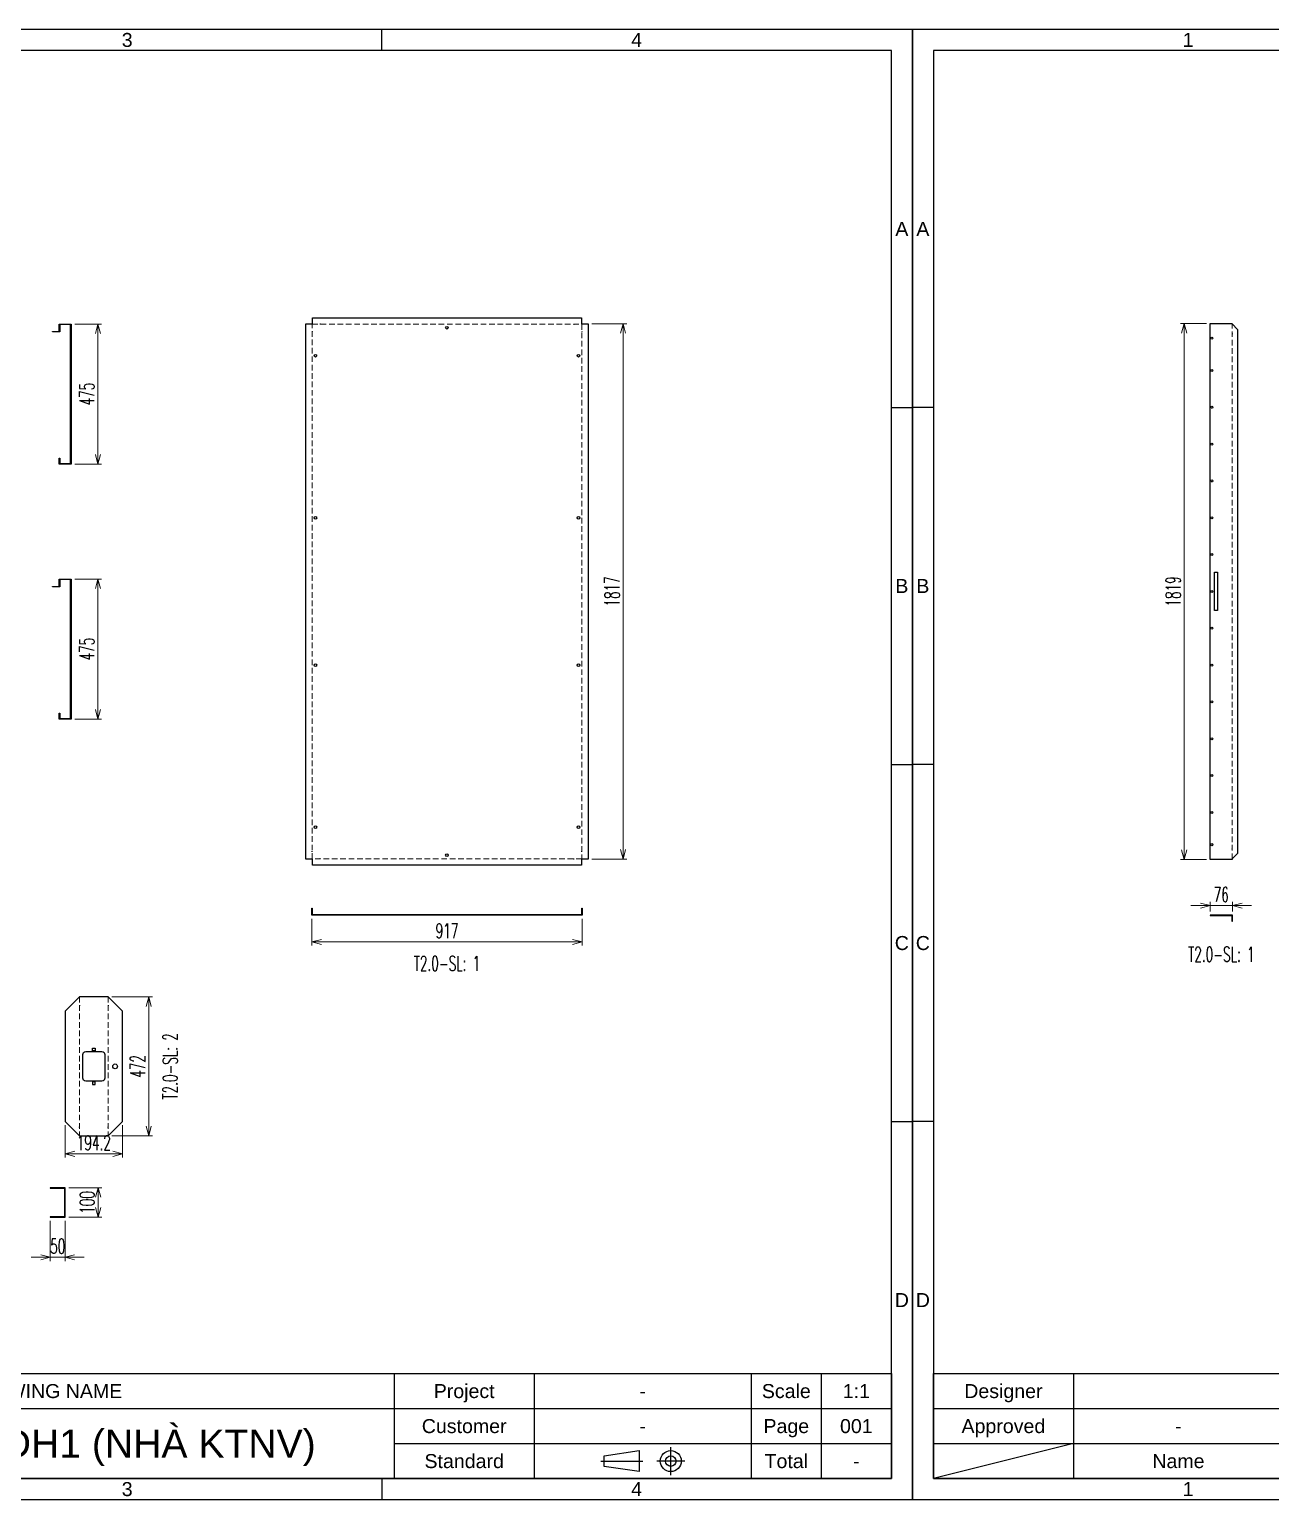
# Model space of a CAD drawing. Header units: millimetres. Extents: x 173893 to 258446, y -176540 to -123824.
# Drawn here: x 194982 to 199194, y -154576 to -149587 of the extents above; entities that cross this region are included whole.
import ezdxf
from ezdxf.enums import TextEntityAlignment as Align

# ---------------------------------------------------------------- set-up
doc = ezdxf.new("R2010")
doc.units = ezdxf.units.MM
doc.header["$LTSCALE"] = 3
doc.linetypes.add('HIDDEN', pattern=[9.525, 6.35, -3.175])
for name, color, linetype in [('@.DM. NÉT CHÍNH', 7, 'Continuous'), ('@.TEXT', 7, 'Continuous'), ('@.VISIBLE', 7, 'Continuous'), ('dim', 7, 'Continuous')]:
    doc.layers.add(name, color=color, linetype=linetype)
doc.layers.add('@.DM. NÉT ĐỨT', color=8, linetype='HIDDEN', lineweight=9)
doc.styles.add('Ann_w01', font='romans.shx', dxfattribs={"width": 0.6, "bigfont": 'chineset.shx'})
doc.styles.add('Arial', font='arial.ttf')
doc.dimstyles.new('Dim 01_SC25', dxfattribs={"dimscale": 25, "dimtxt": 2, "dimasz": 1.3, "dimexe": 0.5, "dimexo": 0.5, "dimgap": 0.5, "dimtad": 1, "dimdec": 1, "dimzin": 12, "dimdsep": 46, "dimtxsty": 'Ann_w01', "dimblk": 'OPEN30', "dimcen": 1.5, "dimclrd": 6, "dimclre": 6, "dimclrt": 3, "dimadec": 1, "dimazin": 3, "dimtm": 1e-09, "dimtfac": 1, "dimtdec": 1, "dimtix": 1, "dimtmove": 0, "dimatfit": 3, "dimldrblk": 'OPEN30', "dimfxl": 1, "dimtolj": 1, "dimlwd": 0, "dimlwe": 0, "dimarcsym": 0})

# ---------------------------------------------------------------- blocks, each defined once
blk = doc.blocks.new('_Open30')
at = {"color": 0, "linetype": 'ByBlock', "lineweight": -2}
for p, q in [((-1, 0.27), (0, 0)), ((0, 0), (-1, -0.27)), ((0, 0), (-1, 0))]:
    blk.add_line(p, q, dxfattribs=at)
blk = doc.blocks.new('*D138')
at = {"layer": 'Defpoints', "color": 0, "transparency": 16777216}
for p in [(195123.5, -151452), (195123.5, -151927), (195214.7, -151927)]:
    blk.add_point(p, dxfattribs=at)
at = {"layer": 'dim', "color": 6, "lineweight": 0, "transparency": 16777216}
for p, q in [((195136, -151452), (195227.2, -151452)), ((195214.7, -151484.5), (195214.7, -151894.5)), ((195136, -151927), (195227.2, -151927))]:
    blk.add_line(p, q, dxfattribs=at)
at = {"layer": 'dim', "color": 6, "lineweight": 0, "transparency": 16777216, "xscale": 32.5, "yscale": 32.5, "zscale": 32.5}
for p, rotation in [((195214.7, -151452), 90), ((195214.7, -151927), 270)]:
    blk.add_blockref('_Open30', p, dxfattribs=dict(at, rotation=rotation))
at = {"layer": 'dim', "color": 3, "transparency": 16777216, "insert": (195177.2, -151689.5), "char_height": 50, "attachment_point": 5, "rotation": 90, "style": 'Ann_w01'}
blk.add_mtext('\\A1;475', dxfattribs=at)
blk = doc.blocks.new('*D140')
at = {"layer": 'Defpoints', "color": 0, "transparency": 16777216}
for p in [(195123.5, -150586.6), (195123.5, -151061.6), (195214.7, -151061.6)]:
    blk.add_point(p, dxfattribs=at)
at = {"layer": 'dim', "color": 6, "lineweight": 0, "transparency": 16777216}
for p, q in [((195136, -150586.6), (195227.2, -150586.6)), ((195214.7, -150619.1), (195214.7, -151029.1)), ((195136, -151061.6), (195227.2, -151061.6))]:
    blk.add_line(p, q, dxfattribs=at)
at = {"layer": 'dim', "color": 6, "lineweight": 0, "transparency": 16777216, "xscale": 32.5, "yscale": 32.5, "zscale": 32.5}
for p, rotation in [((195214.7, -150586.6), 90), ((195214.7, -151061.6), 270)]:
    blk.add_blockref('_Open30', p, dxfattribs=dict(at, rotation=rotation))
at = {"layer": 'dim', "color": 3, "transparency": 16777216, "insert": (195177.2, -150824.1), "char_height": 50, "attachment_point": 5, "rotation": 90, "style": 'Ann_w01'}
blk.add_mtext('\\A1;475', dxfattribs=at)
blk = doc.blocks.new('*D144')
at = {"layer": 'Defpoints', "color": 0, "transparency": 16777216}
for p in [(195940.6, -152592.4), (196857.6, -152592.4), (196857.6, -152683.6)]:
    blk.add_point(p, dxfattribs=at)
at = {"layer": 'dim', "color": 6, "lineweight": 0, "transparency": 16777216}
for p, q in [((195940.6, -152604.9), (195940.6, -152696.1)), ((196857.6, -152604.9), (196857.6, -152696.1)), ((195973.1, -152683.6), (196825.1, -152683.6))]:
    blk.add_line(p, q, dxfattribs=at)
at = {"layer": 'dim', "color": 6, "lineweight": 0, "transparency": 16777216, "xscale": 32.5, "yscale": 32.5, "zscale": 32.5, "rotation": 180}
blk.add_blockref('_Open30', (195940.6, -152683.6), dxfattribs=at)
at = {"layer": 'dim', "color": 6, "lineweight": 0, "transparency": 16777216, "xscale": 32.5, "yscale": 32.5, "zscale": 32.5}
blk.add_blockref('_Open30', (196857.6, -152683.6), dxfattribs=at)
at = {"layer": 'dim', "color": 3, "transparency": 16777216, "insert": (196399.1, -152646.1), "char_height": 50, "attachment_point": 5, "style": 'Ann_w01'}
blk.add_mtext('\\A1;917', dxfattribs=at)
blk = doc.blocks.new('*D145')
at = {"layer": 'Defpoints', "color": 0, "transparency": 16777216}
for p in [(196877.8, -150585.4), (196996.5, -150585.4), (196877.8, -152402.4)]:
    blk.add_point(p, dxfattribs=at)
at = {"layer": 'dim', "color": 6, "lineweight": 0, "transparency": 16777216}
for p, q in [((196890.3, -150585.4), (197009, -150585.4)), ((196996.5, -152369.9), (196996.5, -150617.9)), ((196890.3, -152402.4), (197009, -152402.4))]:
    blk.add_line(p, q, dxfattribs=at)
at = {"layer": 'dim', "color": 6, "lineweight": 0, "transparency": 16777216, "xscale": 32.5, "yscale": 32.5, "zscale": 32.5}
for p, rotation in [((196996.5, -150585.4), 90), ((196996.5, -152402.4), 270)]:
    blk.add_blockref('_Open30', p, dxfattribs=dict(at, rotation=rotation))
at = {"layer": 'dim', "color": 3, "transparency": 16777216, "insert": (196959, -151493.9), "char_height": 50, "attachment_point": 5, "rotation": 90, "style": 'Ann_w01'}
blk.add_mtext('\\A1;1817', dxfattribs=at)
blk = doc.blocks.new('*D126')
at = {"layer": 'Defpoints', "color": 0, "transparency": 16777216}
for p in [(198900.3, -150584.4), (198988.1, -150584.4), (198988.1, -152403.4)]:
    blk.add_point(p, dxfattribs=at)
at = {"layer": 'dim', "color": 6, "lineweight": 0, "transparency": 16777216}
for p, q in [((198975.6, -150584.4), (198887.8, -150584.4)), ((198900.3, -152370.9), (198900.3, -150616.9)), ((198975.6, -152403.4), (198887.8, -152403.4))]:
    blk.add_line(p, q, dxfattribs=at)
at = {"layer": 'dim', "color": 6, "lineweight": 0, "transparency": 16777216, "xscale": 32.5, "yscale": 32.5, "zscale": 32.5}
for p, rotation in [((198900.3, -150584.4), 90), ((198900.3, -152403.4), 270)]:
    blk.add_blockref('_Open30', p, dxfattribs=dict(at, rotation=rotation))
at = {"layer": 'dim', "color": 3, "transparency": 16777216, "insert": (198862.8, -151493.9), "char_height": 50, "attachment_point": 5, "rotation": 90, "style": 'Ann_w01'}
blk.add_mtext('\\A1;1819', dxfattribs=at)
blk = doc.blocks.new('*D127')
at = {"layer": 'Defpoints', "color": 0, "transparency": 16777216}
for p in [(198988.1, -152560.2), (198988.1, -152592.4), (199064.1, -152592.4)]:
    blk.add_point(p, dxfattribs=at)
at = {"layer": 'dim', "color": 6, "lineweight": 0, "transparency": 16777216}
for p, q in [((198955.6, -152560.2), (198923.1, -152560.2)), ((198988.1, -152579.9), (198988.1, -152547.7)), ((199064.1, -152560.2), (198988.1, -152560.2)), ((199064.1, -152579.9), (199064.1, -152547.7)), ((199096.6, -152560.2), (199129.1, -152560.2))]:
    blk.add_line(p, q, dxfattribs=at)
at = {"layer": 'dim', "color": 6, "lineweight": 0, "transparency": 16777216, "xscale": 32.5, "yscale": 32.5, "zscale": 32.5}
blk.add_blockref('_Open30', (198988.1, -152560.2), dxfattribs=at)
at = {"layer": 'dim', "color": 6, "lineweight": 0, "transparency": 16777216, "xscale": 32.5, "yscale": 32.5, "zscale": 32.5, "rotation": 180}
blk.add_blockref('_Open30', (199064.1, -152560.2), dxfattribs=at)
at = {"layer": 'dim', "color": 3, "transparency": 16777216, "insert": (199026.1, -152522.7), "char_height": 50, "attachment_point": 5, "style": 'Ann_w01'}
blk.add_mtext('\\A1;76', dxfattribs=at)
blk = doc.blocks.new('*D117')
at = {"layer": 'Defpoints', "color": 0, "transparency": 16777216}
for p in [(195249.4, -152869.7), (195387, -152869.7), (195249.4, -153341.7)]:
    blk.add_point(p, dxfattribs=at)
at = {"layer": 'dim', "color": 6, "lineweight": 0, "transparency": 16777216}
for p, q in [((195261.9, -152869.7), (195399.5, -152869.7)), ((195387, -153309.2), (195387, -152902.2)), ((195261.9, -153341.7), (195399.5, -153341.7))]:
    blk.add_line(p, q, dxfattribs=at)
at = {"layer": 'dim', "color": 6, "lineweight": 0, "transparency": 16777216, "xscale": 32.5, "yscale": 32.5, "zscale": 32.5}
for p, rotation in [((195387, -152869.7), 90), ((195387, -153341.7), 270)]:
    blk.add_blockref('_Open30', p, dxfattribs=dict(at, rotation=rotation))
at = {"layer": 'dim', "color": 3, "transparency": 16777216, "insert": (195349.5, -153105.7), "char_height": 50, "attachment_point": 5, "rotation": 90, "style": 'Ann_w01'}
blk.add_mtext('\\A1;472', dxfattribs=at)
blk = doc.blocks.new('*D118')
at = {"layer": 'Defpoints', "color": 0, "transparency": 16777216}
for p in [(195103.7, -153293.2), (195297.9, -153293.2), (195103.7, -153402.5)]:
    blk.add_point(p, dxfattribs=at)
at = {"layer": 'dim', "color": 6, "lineweight": 0, "transparency": 16777216}
for p, q in [((195103.7, -153305.7), (195103.7, -153415)), ((195297.9, -153305.7), (195297.9, -153415)), ((195265.4, -153402.5), (195136.2, -153402.5))]:
    blk.add_line(p, q, dxfattribs=at)
at = {"layer": 'dim', "color": 6, "lineweight": 0, "transparency": 16777216, "xscale": 32.5, "yscale": 32.5, "zscale": 32.5, "rotation": 180}
blk.add_blockref('_Open30', (195103.7, -153402.5), dxfattribs=at)
at = {"layer": 'dim', "color": 6, "lineweight": 0, "transparency": 16777216, "xscale": 32.5, "yscale": 32.5, "zscale": 32.5}
blk.add_blockref('_Open30', (195297.9, -153402.5), dxfattribs=at)
at = {"layer": 'dim', "color": 3, "transparency": 16777216, "insert": (195200.8, -153365), "char_height": 50, "attachment_point": 5, "style": 'Ann_w01'}
blk.add_mtext('\\A1;194.2', dxfattribs=at)
blk = doc.blocks.new('*D150')
at = {"layer": '@.DM. NÉT CHÍNH', "color": 6, "linetype": 'Continuous', "lineweight": 0, "transparency": 16777216}
for p, q in [((195115.7, -153517.7), (195228.2, -153517.7)), ((195215.7, -153585.2), (195215.7, -153550.2)), ((195115.7, -153617.7), (195228.2, -153617.7))]:
    blk.add_line(p, q, dxfattribs=at)
at = {"layer": 'Defpoints', "color": 0, "linetype": 'Continuous', "transparency": 16777216}
for p in [(195103.2, -153517.7), (195215.7, -153517.7), (195103.2, -153617.7)]:
    blk.add_point(p, dxfattribs=at)
at = {"layer": '@.DM. NÉT CHÍNH', "color": 6, "linetype": 'Continuous', "lineweight": 0, "transparency": 16777216, "xscale": 32.5, "yscale": 32.5, "zscale": 32.5}
for p, rotation in [((195215.7, -153517.7), 90), ((195215.7, -153617.7), 270)]:
    blk.add_blockref('_Open30', p, dxfattribs=dict(at, rotation=rotation))
at = {"layer": '@.DM. NÉT CHÍNH', "color": 3, "linetype": 'Continuous', "transparency": 16777216, "insert": (195178.2, -153567.7), "char_height": 50, "attachment_point": 5, "rotation": 90, "style": 'Ann_w01'}
blk.add_mtext('\\A1;100', dxfattribs=at)
blk = doc.blocks.new('*D151')
at = {"layer": '@.DM. NÉT CHÍNH', "color": 6, "linetype": 'Continuous', "lineweight": 0, "transparency": 16777216}
for p, q in [((195053.2, -153630.2), (195053.2, -153766.4)), ((195103.2, -153630.2), (195103.2, -153766.4)), ((195020.7, -153753.9), (194988.2, -153753.9)), ((195053.2, -153753.9), (195103.2, -153753.9)), ((195135.7, -153753.9), (195168.2, -153753.9))]:
    blk.add_line(p, q, dxfattribs=at)
at = {"layer": 'Defpoints', "color": 0, "linetype": 'Continuous', "transparency": 16777216}
for p in [(195053.2, -153617.7), (195103.2, -153617.7), (195103.2, -153753.9)]:
    blk.add_point(p, dxfattribs=at)
at = {"layer": '@.DM. NÉT CHÍNH', "color": 6, "linetype": 'Continuous', "lineweight": 0, "transparency": 16777216, "xscale": 32.5, "yscale": 32.5, "zscale": 32.5}
blk.add_blockref('_Open30', (195053.2, -153753.9), dxfattribs=at)
at = {"layer": '@.DM. NÉT CHÍNH', "color": 6, "linetype": 'Continuous', "lineweight": 0, "transparency": 16777216, "xscale": 32.5, "yscale": 32.5, "zscale": 32.5, "rotation": 180}
blk.add_blockref('_Open30', (195103.2, -153753.9), dxfattribs=at)
at = {"layer": '@.DM. NÉT CHÍNH', "color": 3, "linetype": 'Continuous', "transparency": 16777216, "insert": (195078.2, -153716.4), "char_height": 50, "attachment_point": 5, "style": 'Ann_w01'}
blk.add_mtext('\\A1;50', dxfattribs=at)
blk = doc.blocks.new('Standard ISO')
at = {"color": 6}
for p, q in [((-6, 0), (0, 0)), ((6, 0), (2, 0)), ((4, -2), (4, 2))]:
    blk.add_line(p, q, dxfattribs=at)
blk.add_lwpolyline([(-0.5, 1.5), (-0.5, -1.5), (-5.5, -0.75), (-5.5, 0.75), (-0.5, 1.5)])
for radius in [1.5, 0.75]:
    blk.add_circle((4, 0), radius)
blk = doc.blocks.new('A$C4dbb82d6')
at = {"layer": '@.VISIBLE'}
h = blk.add_hatch(color=30, dxfattribs=at)
h.dxf.hatch_style = 1
h.paths.add_polyline_path([(0.21, 4.97), (3.62, 1.56), (3.62, 5.97), (1.92, 5.97), (1.3, 5.35), (3.12, 5.35), (3.12, 2.59), (0.74, 4.97), (3.75, 7.98), (3.75, 8.51)])
h = blk.add_hatch(color=150, dxfattribs=at)
h.dxf.hatch_style = 1
h.paths.add_polyline_path([(6.76, 4.97), (4.37, 2.59), (4.37, 5.35), (6.2, 5.35), (5.58, 5.97), (3.88, 5.97), (3.88, 1.56), (7.29, 4.97), (3.75, 8.51), (3.75, 7.98)])
at = {"layer": '@.VISIBLE', "color": 30}
blk.add_lwpolyline([(3.62, 5.97), (3.62, 1.56), (0.21, 4.97), (3.75, 8.51), (3.75, 7.98), (0.74, 4.97), (3.12, 2.59), (3.12, 5.35), (1.3, 5.35), (1.92, 5.97)], close=True, dxfattribs=at)
at = {"layer": '@.VISIBLE', "color": 150}
blk.add_lwpolyline([(3.88, 5.97), (3.88, 1.56), (7.29, 4.97), (3.75, 8.51), (3.75, 7.98), (6.76, 4.97), (4.37, 2.59), (4.37, 5.35), (6.2, 5.35), (5.58, 5.97)], close=True, dxfattribs=at)
at = {"layer": '@.VISIBLE', "color": 30, "insert": (3.75, 0.51), "char_height": 1, "attachment_point": 5, "style": 'Ann_w01'}
blk.add_mtext_dynamic_manual_height_columns('{\\fArial|b1|i0|c0|p34;\\W1;TUAN ANH}', width=7.5, gutter_width=49.6, heights=[0], dxfattribs=at)
blk = doc.blocks.new('KHUNG BAN VE (Made by Tung)')
at = {"layer": '@.VISIBLE', "color": 8}
for p, q in [((75.75, 207), (75.75, 210)), ((148.5, 207), (148.5, 210)), ((221.25, 207), (221.25, 210)), ((3, 156), (0, 156)), ((294, 156), (297, 156)), ((3, 105), (0, 105)), ((294, 105), (297, 105)), ((3, 54), (0, 54)), ((294, 54), (297, 54)), ((23, 18), (23, 3)), ((53, 18), (53, 3)), ((73, 18), (73, 3)), ((123, 18), (123, 3)), ((223, 18), (223, 3)), ((243, 18), (243, 3)), ((274, 18), (274, 3)), ((284, 18), (284, 3)), ((3, 13), (73, 13)), ((123, 13), (294, 13)), ((3, 8), (73, 8)), ((23, 8), (3, 3)), ((223, 8), (294, 8)), ((75.75, 3), (75.75, 0)), ((148.5, 3), (148.5, 0)), ((221.25, 3), (221.25, 0))]:
    blk.add_line(p, q, dxfattribs=at)
for points in [[(0, 0), (297, 0), (297, 210), (0, 210)], [(3, 3), (294, 3), (294, 207), (3, 207)], [(3, 18), (294, 18), (294, 3), (3, 3)]]:
    blk.add_lwpolyline(points, close=True, dxfattribs=at)
at = {"xscale": 1.5, "yscale": 1.5, "zscale": 1.5}
blk.add_blockref('A$C4dbb82d6', (77.375, 4.041), dxfattribs=at)
blk.add_blockref('Standard ISO', (258.5, 5.5))
at = {"layer": '@.TEXT', "color": 1, "style": 'Arial'}
for s, p in [('1', (39.375, 208.5)), ('2', (112.125, 208.5)), ('3', (184.875, 208.5)), ('4', (257.625, 208.5)), ('A', (1.5, 181.5)), ('A', (295.5, 181.5)), ('B', (1.5, 130.5)), ('B', (295.5, 130.5)), ('C', (1.5, 79.5)), ('C', (295.5, 79.5)), ('D', (1.5, 28.5)), ('D', (295.5, 28.5)), ('27/07/2026', (63, 15.5)), ('27/07/2026', (63, 10.5)), ('1', (39.375, 1.5)), ('2', (112.125, 1.5)), ('3', (184.875, 1.5)), ('4', (257.625, 1.5))]:
    blk.add_text(s, height=2, dxfattribs=at).set_placement(p, align=Align.MIDDLE_CENTER)
at = {"layer": '@.TEXT', "color": 2, "style": 'Arial'}
for s, p in [('Designer', (13, 15.5)), ('DRAWING NAME', (173, 15.5)), ('Project', (233, 15.5)), ('Scale', (279, 15.5)), ('Approved', (13, 10.5)), ('Customer', (233, 10.5)), ('Page', (279, 10.5)), ('Name', (38, 5.5)), ('Date', (63, 5.5)), ('Standard', (233, 5.5)), ('Total', (279, 5.5))]:
    blk.add_text(s, height=2, dxfattribs=at).set_placement(p, align=Align.MIDDLE_CENTER)
at = {"layer": '@.TEXT', "color": 1, "style": 'Arial'}
for tag, height, p in [('DESIGNER_NAME', 2, (38, 15.5)), ('PROJECT_CODE', 2, (258.5, 15.5)), ('SCALE', 2, (289, 15.5)), ('APPROVED_NAME', 2, (38, 10.5)), ('CUSTOMER_NAME', 2, (258.5, 10.5)), ('PAGE', 2, (289, 10.5)), ('DRAWING_NAME', 4, (173, 8)), ('TOTAL', 2, (289, 5.5))]:
    blk.add_attdef(tag, text='', height=height, dxfattribs=at).set_placement(p, align=Align.MIDDLE_CENTER)
at = {"layer": '@.VISIBLE', "color": 30, "insert": (106, 10.5), "char_height": 1, "attachment_point": 5, "style": 'Ann_w01'}
blk.add_mtext_dynamic_manual_height_columns('{\\fTimes New Roman|b0|i0|c0|p18;\\W1;CTY TNHH SẢN XUẤT & THƯƠNG MẠI CƠ ĐIỆN TUẤN ANH\\PĐịa chỉ: Bến phà Vạn Phúc, Xã Ninh Sở, Huyện Thanh Trì, TP. Hà Nội\\PMST: 01081588698\\PEmail: ctytuananh68@gmail.com}', width=28.70976, gutter_width=99.197, heights=[0], dxfattribs=at)

msp = doc.modelspace()

# ---------------------------------------------------------------- linework, layer by layer
for p, q in [((195942.45, -150585.45), (195942.45, -150586.85)), ((196855.65, -150585.45), (196855.65, -150586.85)), ((199062.79, -150585.95), (199062.79, -150584.45)), ((195942.45, -152402.45), (195942.45, -152401.05)), ((196855.65, -152402.45), (196855.65, -152401.05)), ((199062.79, -152401.95), (199062.79, -152403.45))]:
    msp.add_line(p, q)
at = {"color": 1}
for p, q in [((195941.95, -150610.32), (195941.95, -150612.32)), ((195969.87, -150586.85), (195967.87, -150586.85)), ((196828.23, -150586.85), (196830.23, -150586.85)), ((196856.15, -150610.32), (196856.15, -150612.32)), ((199062.69, -150618.86), (199062.69, -150620.86)), ((195941.95, -152377.58), (195941.95, -152375.58)), ((196856.15, -152377.58), (196856.15, -152375.58)), ((199062.69, -152369.04), (199062.69, -152367.04)), ((195969.87, -152401.05), (195967.87, -152401.05)), ((196828.23, -152401.05), (196830.23, -152401.05)), ((195152.31, -152898.36), (195152.31, -152900.36)), ((195249.31, -152898.36), (195249.31, -152900.36)), ((195152.31, -153313.06), (195152.31, -153311.06)), ((195249.31, -153313.06), (195249.31, -153311.06))]:
    msp.add_line(p, q, dxfattribs=at)
for points in [[(195942.45, -150565.25), (196855.65, -150565.25), (196855.65, -150585.45), (196877.75, -150585.45), (196877.75, -152402.45), (196855.65, -152402.45), (196855.65, -152422.65), (195942.45, -152422.65), (195942.45, -152402.45), (195920.35, -152402.45), (195920.35, -150585.45), (195942.45, -150585.45)], [(195060.02, -150611.64), (195083.52, -150611.64), (195083.52, -150586.64), (195123.52, -150586.64), (195123.52, -151061.64), (195083.52, -151061.64), (195083.52, -151041.64), (195085.02, -151041.64), (195085.02, -151060.14), (195122.02, -151060.14), (195122.02, -150588.14), (195085.02, -150588.14), (195085.02, -150613.14), (195060.02, -150613.14)], [(199013.09, -151428.95), (199013.09, -151558.95), (199003.09, -151558.95), (199003.09, -151428.95)], [(195060.02, -151477.04), (195083.52, -151477.04), (195083.52, -151452.04), (195123.52, -151452.04), (195123.52, -151927.04), (195083.52, -151927.04), (195083.52, -151907.04), (195085.02, -151907.04), (195085.02, -151925.54), (195122.02, -151925.54), (195122.02, -151453.54), (195085.02, -151453.54), (195085.02, -151478.54), (195060.02, -151478.54)], [(195942.05, -152569.45), (195942.05, -152590.95), (196856.05, -152590.95), (196856.05, -152569.45), (196857.55, -152569.45), (196857.55, -152592.45), (195940.55, -152592.45), (195940.55, -152569.45)], [(199064.09, -152612.45), (199064.09, -152592.45), (198988.09, -152592.45), (198988.09, -152593.95), (199062.59, -152593.95), (199062.59, -152612.45)], [(195152.21, -152869.71), (195103.71, -152918.21), (195103.71, -153293.21), (195152.21, -153341.71), (195249.41, -153341.71), (195297.91, -153293.21), (195297.91, -152918.21), (195249.41, -152869.71), (195152.21, -152869.71)], [(195196.31, -153043.71), (195205.31, -153043.71), (195205.31, -153052.71), (195196.31, -153052.71)], [(195196.31, -153167.71), (195205.31, -153167.71), (195205.31, -153158.71), (195196.31, -153158.71)], [(195053.2, -153617.73), (195103.2, -153617.73), (195103.2, -153517.73), (195053.2, -153517.73), (195053.2, -153519.23), (195101.7, -153519.23), (195101.7, -153616.23), (195053.2, -153616.23)]]:
    msp.add_lwpolyline(points, close=True)
for points in [[(199062.79, -152403.45), (198988.09, -152403.45), (198988.09, -150584.45), (199062.79, -150584.45)], [(199062.79, -150585.95), (199081.29, -150604.45), (199081.29, -152383.45), (199062.79, -152401.95)]]:
    msp.add_lwpolyline(points)
msp.add_lwpolyline([(195238.31, -153065.71), (195238.31, -153145.71, -0.4142136), (195228.31, -153155.71), (195173.31, -153155.71, -0.4142136), (195163.31, -153145.71), (195163.31, -153065.71, -0.4142136), (195173.31, -153055.71), (195228.31, -153055.71, -0.4142136)], format="xyb", close=True)
for centre, radius in [((196399.05, -150598.95), 4.5), ((198994.59, -150634.45), 3.5), ((195952.55, -150693.95), 4.5), ((196845.55, -150693.95), 4.5), ((198994.59, -150743.95), 3.5), ((198994.59, -150868.95), 3.5), ((198994.59, -150993.95), 3.5), ((198994.59, -151118.95), 3.5), ((195952.55, -151243.95), 4.5), ((196845.55, -151243.95), 4.5), ((198994.59, -151243.95), 3.5), ((198994.59, -151368.95), 3.5), ((198994.59, -151493.95), 3.5), ((198994.59, -151493.95), 3.5), ((198994.59, -151618.95), 3.5), ((195952.55, -151743.95), 4.5), ((196845.55, -151743.95), 4.5), ((198994.59, -151743.95), 3.5), ((198994.59, -151868.95), 3.5), ((198994.59, -151993.95), 3.5), ((198994.59, -152118.95), 3.5), ((198994.59, -152243.95), 3.5), ((195952.55, -152293.95), 4.5), ((196845.55, -152293.95), 4.5), ((198994.59, -152353.45), 3.5), ((196399.05, -152388.95), 4.5), ((195272.91, -153105.71), 8)]:
    msp.add_circle(centre, radius)
at = {"layer": '@.DM. NÉT ĐỨT', "linetype": 'HIDDEN'}
for p, q in [((195941.95, -150586.85), (196856.15, -150586.85)), ((195941.95, -152401.05), (195941.95, -150586.85)), ((196856.15, -150586.85), (196856.15, -152401.05)), ((196856.15, -152401.05), (195941.95, -152401.05))]:
    msp.add_line(p, q, dxfattribs=at)
for points in [[(199062.69, -152401.95), (199062.69, -150585.95)], [(195152.31, -152869.71), (195152.31, -153341.71)], [(195249.31, -152869.71), (195249.31, -153341.71)]]:
    msp.add_lwpolyline(points, dxfattribs=at)

# ---------------------------------------------------------------- block references
at = {"layer": '@.VISIBLE'}
ref = msp.add_blockref('KHUNG BAN VE (Made by Tung)', (190921.35, -154576.11), dxfattribs=dict(at, xscale=23.76, yscale=23.76, zscale=23.76))
ref.add_attrib('APPROVED_NAME', '-', dxfattribs={"layer": '@.TEXT', "color": 1, "height": 47.52, "style": 'Arial'}).set_placement((191824.23, -154326.63), align=Align.MIDDLE_CENTER)
ref.add_attrib('TOTAL', '-', dxfattribs={"layer": '@.TEXT', "color": 1, "height": 47.52, "style": 'Arial'}).set_placement((197787.99, -154445.43), align=Align.MIDDLE_CENTER)
ref.add_attrib('PAGE', '001', dxfattribs={"layer": '@.TEXT', "color": 1, "height": 47.52, "style": 'Arial'}).set_placement((197787.99, -154326.63), align=Align.MIDDLE_CENTER)
ref.add_attrib('SCALE', '1:1', dxfattribs={"layer": '@.TEXT', "color": 1, "height": 47.52, "style": 'Arial'}).set_placement((197787.99, -154207.83), align=Align.MIDDLE_CENTER)
ref.add_attrib('CUSTOMER_NAME', '-', dxfattribs={"layer": '@.TEXT', "color": 1, "height": 47.52, "style": 'Arial'}).set_placement((197063.31, -154326.63), align=Align.MIDDLE_CENTER)
ref.add_attrib('PROJECT_CODE', '-', dxfattribs={"layer": '@.TEXT', "color": 1, "height": 47.52, "style": 'Arial'}).set_placement((197063.31, -154207.83), align=Align.MIDDLE_CENTER)
ref.add_attrib('DRAWING_NAME', 'TỦ ĐIỆN TD DH1 (NHÀ KTNV)', dxfattribs={"layer": '@.TEXT', "color": 1, "height": 95.04, "style": 'Arial'}).set_placement((195031.83, -154386.03), align=Align.MIDDLE_CENTER)
ref = msp.add_blockref('KHUNG BAN VE (Made by Tung)', (197978.07, -154576.11), dxfattribs=dict(at, xscale=23.76, yscale=23.76, zscale=23.76))
ref.add_attrib('APPROVED_NAME', '-', dxfattribs={"layer": '@.TEXT', "color": 1, "height": 47.52, "style": 'Arial'}).set_placement((198880.95, -154326.63), align=Align.MIDDLE_CENTER)
ref.add_attrib('TOTAL', '-', dxfattribs={"layer": '@.TEXT', "color": 1, "height": 47.52, "style": 'Arial'}).set_placement((204844.71, -154445.43), align=Align.MIDDLE_CENTER)
ref.add_attrib('PAGE', '001', dxfattribs={"layer": '@.TEXT', "color": 1, "height": 47.52, "style": 'Arial'}).set_placement((204844.71, -154326.63), align=Align.MIDDLE_CENTER)
ref.add_attrib('SCALE', '1:1', dxfattribs={"layer": '@.TEXT', "color": 1, "height": 47.52, "style": 'Arial'}).set_placement((204844.71, -154207.83), align=Align.MIDDLE_CENTER)
ref.add_attrib('CUSTOMER_NAME', '-', dxfattribs={"layer": '@.TEXT', "color": 1, "height": 47.52, "style": 'Arial'}).set_placement((204120.03, -154326.63), align=Align.MIDDLE_CENTER)
ref.add_attrib('PROJECT_CODE', '-', dxfattribs={"layer": '@.TEXT', "color": 1, "height": 47.52, "style": 'Arial'}).set_placement((204120.03, -154207.83), align=Align.MIDDLE_CENTER)
ref.add_attrib('DRAWING_NAME', 'TỦ ĐIỆN TD DH1 (NHÀ KTNV)', dxfattribs={"layer": '@.TEXT', "color": 1, "height": 95.04, "style": 'Arial'}).set_placement((202088.55, -154386.03), align=Align.MIDDLE_CENTER)

# ---------------------------------------------------------------- texts
at = {"layer": 'dim', "color": 1, "style": 'Ann_w01', "width": 0.6}
for p in [(196399.05, -152756.28), (199026.59, -152725.53)]:
    msp.add_text('T2.0-SL: 1', height=50, dxfattribs=at).set_placement(p, align=Align.MIDDLE_CENTER)
msp.add_text('T2.0-SL: 2', height=50, rotation=90, dxfattribs=at).set_placement((195459.68, -153105.71), align=Align.MIDDLE_CENTER)

# ---------------------------------------------------------------- dimensions: what is measured, and where the dimension line sits
at = {"layer": '@.DM. NÉT CHÍNH', "linetype": 'Continuous'}
dim = msp.add_linear_dim(base=(195215.71, -153517.73), p1=(195103.2, -153617.73), p2=(195103.2, -153517.73), angle=90, dimstyle='Dim 01_SC25', dxfattribs=at)
dim.commit()
dim.dimension.update_dxf_attribs({"geometry": '*D150', "text_midpoint": (195178.21, -153567.73)})
dim = msp.add_linear_dim(base=(195103.2, -153753.93), p1=(195053.2, -153617.73), p2=(195103.2, -153617.73), dimstyle='Dim 01_SC25', dxfattribs=at)
dim.commit()
dim.dimension.update_dxf_attribs({"geometry": '*D151', "text_midpoint": (195078.2, -153716.43)})
at = {"layer": 'dim'}
for base, p1, p2, angle, picture, middle in [((196996.54, -150585.45), (196877.75, -152402.45), (196877.75, -150585.45), 90, '*D145', (196959.04, -151493.95)), ((198900.32, -150584.45), (198988.09, -152403.45), (198988.09, -150584.45), 90, '*D126', (198862.82, -151493.95)), ((195214.68, -151061.64), (195123.52, -150586.64), (195123.52, -151061.64), 90, '*D140', (195177.18, -150824.14)), ((195214.68, -151927.04), (195123.52, -151452.04), (195123.52, -151927.04), 90, '*D138', (195177.18, -151689.54)), ((198988.09, -152560.25), (199064.09, -152592.45), (198988.09, -152592.45), 180, '*D127', (199026.09, -152522.75)), ((195387.01, -152869.71), (195249.41, -153341.71), (195249.41, -152869.71), 90, '*D117', (195349.51, -153105.71)), ((195103.71, -153402.48), (195297.91, -153293.21), (195103.71, -153293.21), 180, '*D118', (195200.81, -153364.98))]:
    dim = msp.add_linear_dim(base=base, p1=p1, p2=p2, angle=angle, dimstyle='Dim 01_SC25', dxfattribs=at)
    dim.commit()
    dim.dimension.update_dxf_attribs({"geometry": picture, "text_midpoint": middle})
dim = msp.add_linear_dim(base=(196857.55, -152683.61), p1=(195940.55, -152592.45), p2=(196857.55, -152592.45), dimstyle='Dim 01_SC25', dxfattribs=at)
dim.commit()
dim.dimension.update_dxf_attribs({"geometry": '*D144', "text_midpoint": (196399.05, -152646.11)})

doc.saveas('drawing.dxf')
